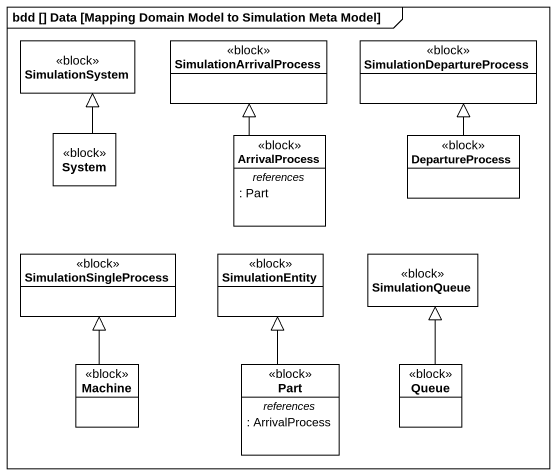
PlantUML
@startuml
mainframe bdd [] Data [Mapping Domain Model to Simulation Meta Model]
hide circle
hide empty members
class SimulationSystem <<block>>
class SimulationArrivalProcess <<block>>
class SimulationDepartureProcess <<block>>
class System <<block>>
class ArrivalProcess <<block>> {
  -- references --
  : Part
}
class DepartureProcess <<block>>
class SimulationSingleProcess <<block>>
class SimulationEntity <<block>>
class SimulationQueue <<block>>
class Machine <<block>>
class Part <<block>> {
  -- references --
  : ArrivalProcess
}
class "Queue" as Queue_ <<block>>
System -up-|> SimulationSystem
ArrivalProcess -up-|> SimulationArrivalProcess
DepartureProcess -up-|> SimulationDepartureProcess
Machine -up-|> SimulationSingleProcess
Part -up-|> SimulationEntity
Queue_ -up-|> SimulationQueue
@enduml
